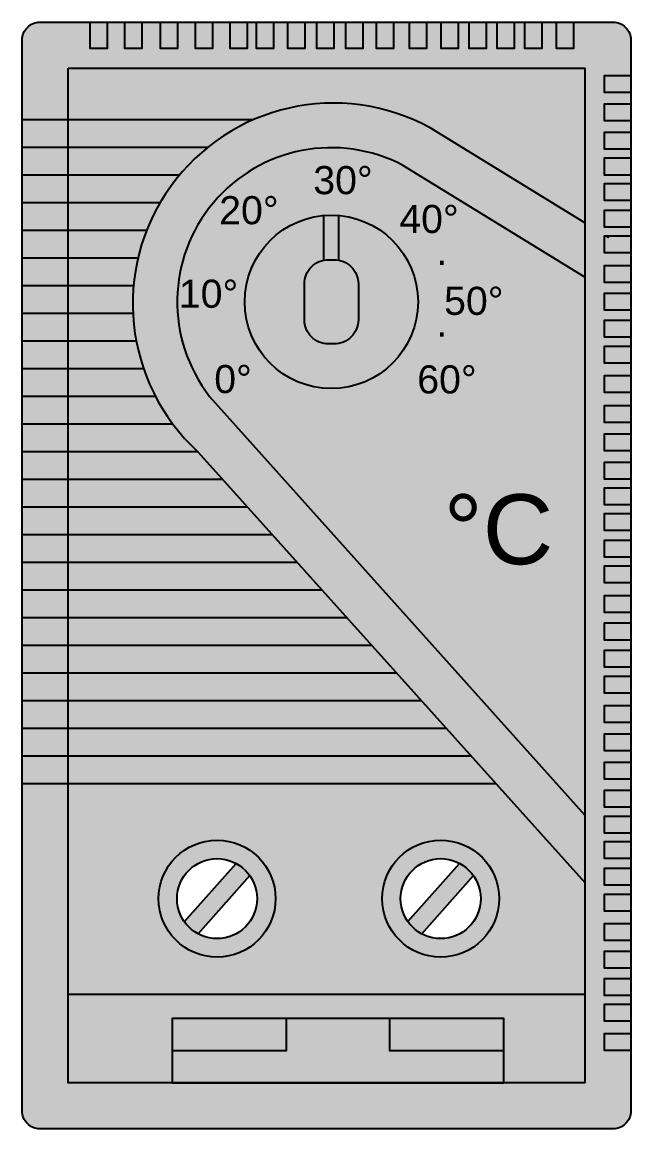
# Model space of a CAD drawing. Header units: millimetres. Extents: x 2499 to 4503, y 2704 to 3691.
# Drawn here: x 4214.8 to 4247.8, y 2928.8 to 2988.8 of the extents above; entities that cross this region are included whole.
import ezdxf

# ---------------------------------------------------------------- set-up
doc = ezdxf.new("R2010")
doc.units = ezdxf.units.MM
doc.layers.add('Imágenes', color=250, linetype='Continuous')
doc.styles.get("Standard").update_dxf_attribs({"font": 'arial.ttf'})

# ---------------------------------------------------------------- blocks, each defined once
blk = doc.blocks.new('TERMOMETRO')
at = {"layer": 'Imágenes', "transparency": 33554681}
h = blk.add_hatch(color=7, dxfattribs=at)
h.dxf.hatch_style = 1
h.paths.add_polyline_path([(-13.074, 19.864), (-15.793, 19.864, 0.414214), (-16.762, 18.895), (-16.762, 14.575), (-14.262, 14.575), (-14.262, 17.364), (13.738, 17.364), (13.738, -37.636), (-14.262, -37.636), (-14.262, -21.425), (-16.762, -21.425), (-16.762, -39.167, 0.414214), (-15.793, -40.136), (15.269, -40.136, 0.414214), (16.238, -39.167), (16.238, -35.897), (14.807, -35.897), (14.807, -34.975), (16.238, -34.975), (16.238, -34.307), (14.807, -34.307), (14.807, -33.385), (16.238, -33.385), (16.238, -32.9), (14.807, -32.9), (14.807, -31.978), (16.238, -31.978), (16.238, -31.423), (14.807, -31.423), (14.807, -30.501), (16.238, -30.501), (16.238, -29.928), (14.807, -29.928), (14.807, -29.006), (16.238, -29.006), (16.238, -28.33), (14.807, -28.33), (14.807, -27.408), (16.238, -27.408), (16.238, -26.929), (14.807, -26.929), (14.807, -26.007), (16.238, -26.007), (16.238, -25.485), (14.807, -25.485), (14.807, -24.563), (16.238, -24.563), (16.238, -24.103), (14.807, -24.103), (14.807, -23.181), (16.238, -23.181), (16.238, -22.702), (14.807, -22.702), (14.807, -21.78), (16.238, -21.78), (16.238, -21.17), (14.807, -21.17), (14.807, -20.248), (16.238, -20.248), (16.238, -19.638), (14.807, -19.638), (14.807, -18.716), (16.238, -18.716), (16.238, -18.108), (14.807, -18.108), (14.807, -17.186), (16.238, -17.186), (16.238, -16.517), (14.807, -16.517), (14.807, -15.596), (16.238, -15.596), (16.238, -15.11), (14.807, -15.11), (14.807, -14.188), (16.238, -14.188), (16.238, -13.634), (14.807, -13.634), (14.807, -12.712), (16.238, -12.712), (16.238, -12.138), (14.807, -12.138), (14.807, -11.216), (16.238, -11.216), (16.238, -10.54), (14.807, -10.54), (14.807, -9.618), (16.238, -9.618), (16.238, -9.139), (14.807, -9.139), (14.807, -8.217), (16.238, -8.217), (16.238, -7.695), (14.807, -7.695), (14.807, -6.773), (16.238, -6.773), (16.238, -6.313), (14.807, -6.313), (14.807, -5.391), (16.238, -5.391), (16.238, -4.913), (14.807, -4.913), (14.807, -3.991), (16.238, -3.991), (16.238, -3.38), (14.807, -3.38), (14.807, -2.458), (16.238, -2.458), (16.238, -1.849), (14.807, -1.849), (14.807, -0.927), (16.238, -0.927), (16.238, -0.217), (14.807, -0.217), (14.807, 0.705), (16.238, 0.705), (16.238, 1.373), (14.807, 1.373), (14.807, 2.295), (16.238, 2.295), (16.238, 2.78), (14.807, 2.78), (14.807, 3.702), (16.238, 3.702), (16.238, 4.256), (14.807, 4.256), (14.807, 5.178), (16.238, 5.178), (16.238, 5.752), (14.807, 5.752), (14.807, 6.674), (16.238, 6.674), (16.238, 7.35), (14.807, 7.35), (14.807, 8.272), (16.238, 8.272), (16.238, 8.751), (14.807, 8.751), (14.807, 9.673), (16.238, 9.673), (16.238, 10.195), (14.807, 10.195), (14.807, 11.117), (16.238, 11.117), (16.238, 11.577), (14.807, 11.577), (14.807, 12.499), (16.238, 12.499), (16.238, 12.978), (14.807, 12.978), (14.807, 13.9), (16.238, 13.9), (16.238, 14.51), (14.807, 14.51), (14.807, 15.432), (16.238, 15.432), (16.238, 16.042), (14.807, 16.042), (14.807, 16.964), (16.238, 16.964), (16.238, 18.895, 0.414214), (15.269, 19.864), (13.129, 19.864), (13.129, 18.433), (12.207, 18.433), (12.207, 19.864), (11.404, 19.864), (11.404, 18.433), (10.482, 18.433), (10.482, 19.864), (9.916, 19.864), (9.916, 18.433), (8.994, 18.433), (8.994, 19.864), (8.4, 19.864), (8.4, 18.433), (7.478, 18.433), (7.478, 19.864), (6.883, 19.864), (6.883, 18.433), (5.961, 18.433), (5.961, 19.864), (5.158, 19.864), (5.158, 18.433), (4.236, 18.433), (4.236, 19.864), (3.373, 19.864), (3.373, 18.433), (2.451, 18.433), (2.451, 19.864), (1.708, 19.864), (1.708, 18.433), (0.786, 18.433), (0.786, 19.864), (0.131, 19.864), (0.131, 18.433), (-0.79, 18.433), (-0.79, 19.864), (-1.445, 19.864), (-1.445, 18.433), (-2.367, 18.433), (-2.367, 19.864), (-3.14, 19.864), (-3.14, 18.433), (-4.062, 18.433), (-4.062, 19.864), (-4.568, 19.864), (-4.568, 18.433), (-5.49, 18.433), (-5.49, 19.864), (-6.441, 19.864), (-6.441, 18.433), (-7.363, 18.433), (-7.363, 19.864), (-8.345, 19.864), (-8.345, 18.433), (-9.267, 18.433), (-9.267, 19.864), (-10.278, 19.864), (-10.278, 18.433), (-11.2, 18.433), (-11.2, 19.864), (-12.152, 19.864), (-12.152, 18.433), (-13.074, 18.433)])
h.paths.add_polyline_path([(13.738, 6.047), (3.914, 12.081, 0.808014), (-6.6, -0.425), (13.738, -23.125)], flags=16)
h.paths.add_polyline_path([(-4.699, 4.699, -1), (4.7, 4.699, -1)], flags=0)
h.paths.add_polyline_path([(0.152, 2.417), (-0.151, 2.417, -0.414214), (-1.463, 3.73), (-1.463, 5.668, -0.414214), (-0.151, 6.98), (0.152, 6.98, -0.414214), (1.464, 5.668), (1.464, 3.73, -0.414214)], flags=0)
h.paths.add_polyline_path([(5.356, 14.13, 0.887177), (-7.234, -3.425), (13.738, -26.784), (13.738, -23.125), (-6.6, -0.425, -0.808014), (3.914, 12.081), (13.738, 6.047), (13.738, 8.981)], flags=17)
h.paths.add_polyline_path([(13.738, 17.364), (-14.262, 17.364), (-14.262, 14.575), (-4.221, 14.575, -0.232197), (5.356, 14.13), (13.738, 8.981)], flags=17)
h.paths.add_polyline_path([(-4.221, 14.575), (-14.262, 14.575), (-14.262, 13.075), (-6.703, 13.075, -0.066946)], flags=16)
h.paths.add_polyline_path([(-6.703, 13.075), (-14.262, 13.075), (-14.262, 11.575), (-8.232, 11.575, -0.049339)], flags=16)
h.paths.add_polyline_path([(-8.232, 11.575), (-14.262, 11.575), (-14.262, 10.075), (-9.285, 10.075, -0.042189)], flags=16)
h.paths.add_polyline_path([(-14.262, 11.575), (-16.762, 11.575), (-16.762, 10.075), (-14.262, 10.075)], flags=17)
h.paths.add_polyline_path([(-14.262, 14.575), (-16.762, 14.575), (-16.762, 13.075), (-14.262, 13.075)], flags=17)
h.paths.add_polyline_path([(-14.262, 13.075), (-16.762, 13.075), (-16.762, 11.575), (-14.262, 11.575)], flags=17)
h.paths.add_polyline_path([(-14.262, 10.075), (-16.762, 10.075), (-16.762, 8.575), (-14.262, 8.575)], flags=17)
h.paths.add_polyline_path([(-9.285, 10.075), (-14.262, 10.075), (-14.262, 8.575), (-10.011, 8.575, -0.038356)], flags=17)
h.paths.add_polyline_path([(-10.011, 8.575), (-14.262, 8.575), (-14.262, 7.075), (-10.478, 7.075, -0.036152)], flags=17)
h.paths.add_polyline_path([(-14.262, 8.575), (-16.762, 8.575), (-16.762, 7.075), (-14.262, 7.075)], flags=17)
h.paths.add_polyline_path([(-14.262, 7.075), (-16.762, 7.075), (-16.762, 5.575), (-14.262, 5.575)], flags=17)
h.paths.add_polyline_path([(-10.478, 7.075), (-14.262, 7.075), (-14.262, 5.575), (-10.72, 5.575, -0.034958)], flags=17)
h.paths.add_polyline_path([(-10.72, 5.575), (-14.262, 5.575), (-14.262, 4.075), (-10.752, 4.075, -0.034519)], flags=17)
h.paths.add_polyline_path([(-14.262, 5.575), (-16.762, 5.575), (-16.762, 4.075), (-14.262, 4.075)], flags=17)
h.paths.add_polyline_path([(-14.262, 4.075), (-16.762, 4.075), (-16.762, 2.575), (-14.262, 2.575)], flags=17)
h.paths.add_polyline_path([(-10.752, 4.075), (-14.262, 4.075), (-14.262, 2.575), (-10.575, 2.575, -0.034751)], flags=17)
h.paths.add_polyline_path([(-10.575, 2.575), (-14.262, 2.575), (-14.262, 1.075), (-10.178, 1.075, -0.035699)], flags=17)
h.paths.add_polyline_path([(-14.262, 2.575), (-16.762, 2.575), (-16.762, 1.075), (-14.262, 1.075)], flags=17)
h.paths.add_polyline_path([(-14.262, 1.075), (-16.762, 1.075), (-16.762, -0.425), (-14.262, -0.425)], flags=17)
h.paths.add_polyline_path([(-10.178, 1.075), (-14.262, 1.075), (-14.262, -0.425), (-9.536, -0.425, -0.037553)], flags=17)
h.paths.add_polyline_path([(-9.536, -0.425), (-14.262, -0.425), (-14.262, -1.925), (-8.593, -1.925, -0.040787)], flags=17)
h.paths.add_polyline_path([(-7.234, -3.425), (-14.262, -3.425), (-14.262, -4.925), (-5.887, -4.925)], flags=17)
h.paths.add_polyline_path([(-8.593, -1.925), (-14.262, -1.925), (-14.262, -3.425), (-7.234, -3.425, -0.046612)], flags=17)
h.paths.add_polyline_path([(-14.262, -1.925), (-16.762, -1.925), (-16.762, -3.425), (-14.262, -3.425)], flags=17)
h.paths.add_polyline_path([(-14.262, -0.425), (-16.762, -0.425), (-16.762, -1.925), (-14.262, -1.925)], flags=17)
h.paths.add_polyline_path([(-14.262, -4.925), (-16.762, -4.925), (-16.762, -6.425), (-14.262, -6.425)], flags=17)
h.paths.add_polyline_path([(-14.262, -3.425), (-16.762, -3.425), (-16.762, -4.925), (-14.262, -4.925)], flags=17)
h.paths.add_polyline_path([(-5.887, -4.925), (-14.262, -4.925), (-14.262, -6.425), (-4.54, -6.425)], flags=17)
h.paths.add_polyline_path([(-4.54, -6.425), (-14.262, -6.425), (-14.262, -7.925), (-3.194, -7.925)], flags=17)
h.paths.add_polyline_path([(-14.262, -6.425), (-16.762, -6.425), (-16.762, -7.925), (-14.262, -7.925)], flags=17)
h.paths.add_polyline_path([(-14.262, -9.425), (-16.762, -9.425), (-16.762, -10.925), (-14.262, -10.925)], flags=17)
h.paths.add_polyline_path([(-14.262, -7.925), (-16.762, -7.925), (-16.762, -9.425), (-14.262, -9.425)], flags=17)
h.paths.add_polyline_path([(-3.194, -7.925), (-14.262, -7.925), (-14.262, -9.425), (-1.847, -9.425)], flags=17)
h.paths.add_polyline_path([(-1.847, -9.425), (-14.262, -9.425), (-14.262, -10.925), (-0.5, -10.925)], flags=17)
h.paths.add_polyline_path([(2.193, -13.925), (-14.262, -13.925), (-14.262, -15.425), (3.54, -15.425)], flags=17)
h.paths.add_polyline_path([(0.847, -12.425), (-14.262, -12.425), (-14.262, -13.925), (2.193, -13.925)], flags=17)
h.paths.add_polyline_path([(-0.5, -10.925), (-14.262, -10.925), (-14.262, -12.425), (0.847, -12.425)], flags=17)
h.paths.add_polyline_path([(-14.262, -10.925), (-16.762, -10.925), (-16.762, -12.425), (-14.262, -12.425)], flags=17)
h.paths.add_polyline_path([(-14.262, -12.425), (-16.762, -12.425), (-16.762, -13.925), (-14.262, -13.925)], flags=17)
h.paths.add_polyline_path([(-14.262, -13.925), (-16.762, -13.925), (-16.762, -15.425), (-14.262, -15.425)], flags=17)
h.paths.add_polyline_path([(6.233, -18.425), (-14.262, -18.425), (-14.262, -19.925), (7.58, -19.925)], flags=17)
h.paths.add_polyline_path([(4.887, -16.925), (-14.262, -16.925), (-14.262, -18.425), (6.233, -18.425)], flags=17)
h.paths.add_polyline_path([(3.54, -15.425), (-14.262, -15.425), (-14.262, -16.925), (4.887, -16.925)], flags=17)
h.paths.add_polyline_path([(-14.262, -15.425), (-16.762, -15.425), (-16.762, -16.925), (-14.262, -16.925)], flags=17)
h.paths.add_polyline_path([(-14.262, -16.925), (-16.762, -16.925), (-16.762, -18.425), (-14.262, -18.425)], flags=17)
h.paths.add_polyline_path([(-14.262, -18.425), (-16.762, -18.425), (-16.762, -19.925), (-14.262, -19.925)], flags=17)
h.paths.add_polyline_path([(-14.262, -19.925), (-16.762, -19.925), (-16.762, -21.425), (-14.262, -21.425)], flags=17)
h.paths.add_polyline_path([(7.58, -19.925), (-14.262, -19.925), (-14.262, -21.425), (8.927, -21.425)], flags=17)
h.paths.add_polyline_path([(8.927, -21.425), (-14.262, -21.425), (-14.262, -32.841), (13.738, -32.841), (13.738, -26.784)], flags=17)
h.paths.add_polyline_path([(-3.024, -27.656, -1), (-9.363, -27.656, -1)], flags=16)
h.paths.add_polyline_path([(-4.024, -27.656, -1), (-8.363, -27.656, -1)], flags=0)
h.paths.add_polyline_path([(9.097, -27.656, -1), (2.758, -27.656, -1)], flags=16)
h.paths.add_polyline_path([(8.097, -27.656, -1), (3.758, -27.656, -1)], flags=0)
h.paths.add_polyline_path([(-8.633, -34.157), (-2.434, -34.157), (9.344, -34.157), (9.344, -35.896), (9.344, -37.636), (13.738, -37.636), (13.738, -32.841), (-14.262, -32.841), (-14.262, -37.636), (-8.633, -37.636)], flags=17)
h.paths.add_polyline_path([(-2.434, -34.157), (-8.633, -34.157), (-8.633, -35.896), (-2.434, -35.896)], flags=0)
h.paths.add_polyline_path([(9.344, -35.896), (3.145, -35.896), (3.145, -34.157), (-2.434, -34.157), (-2.434, -35.896), (-8.633, -35.896), (-8.633, -37.636), (9.344, -37.636)], flags=16)
h.paths.add_polyline_path([(9.344, -34.157), (3.145, -34.157), (3.145, -35.896), (9.344, -35.896)], flags=16)
h.paths.add_polyline_path([(5.416, -14.41), (13.351, -14.41), (13.351, -6.501), (5.416, -6.501)], flags=24)
h.paths.add_polyline_path([(5.123, 1.983), (6.477, 1.983), (6.477, 5.125), (5.123, 5.125)], flags=8)
h.paths.add_polyline_path([(5.123, 5.857), (6.477, 5.857), (6.477, 8.999), (5.123, 8.999)], flags=8)
h.paths.add_polyline_path([(1.978, 9.469), (3.332, 9.469), (3.332, 12.611), (1.978, 12.611)], flags=24)
h.paths.add_polyline_path([(-3.211, 10.097), (-1.857, 10.097), (-1.857, 13.239), (-3.211, 13.239)], flags=24)
h.paths.add_polyline_path([(-7.038, 6.171), (-5.684, 6.171), (-5.684, 9.313), (-7.038, 9.313)], flags=8)
h.paths.add_polyline_path([(-7.038, 1.564), (-5.684, 1.564), (-5.684, 4.706), (-7.038, 4.706)], flags=8)
h.paths.add_polyline_path([(-6.569, -1.374), (-3.77, -1.374), (-3.77, 1.768), (-6.569, 1.768)], flags=24)
h.paths.add_polyline_path([(-8.912, 3.309), (-4.928, 3.309), (-4.928, 6.451), (-8.912, 6.451)], flags=24)
h.paths.add_polyline_path([(-6.839, 7.712), (-2.855, 7.712), (-2.855, 10.854), (-6.839, 10.854)], flags=8)
h.paths.add_polyline_path([(4.195, -1.106), (8.179, -1.106), (8.179, 2.036), (4.195, 2.036)], flags=8)
h.paths.add_polyline_path([(5.642, 3.152), (9.626, 3.152), (9.626, 6.294), (5.642, 6.294)], flags=8)
h.paths.add_polyline_path([(3.235, 7.472), (7.219, 7.472), (7.219, 10.614), (3.235, 10.614)], flags=8)
h.paths.add_polyline_path([(-1.652, 9.88), (2.331, 9.88), (2.331, 13.022), (-1.652, 13.022)], flags=24)
at = {"layer": 'Imágenes', "true_color": 0x000000, "transparency": 33554681}
h = blk.add_hatch(color=18, dxfattribs=at)
h.dxf.hatch_style = 1
h.paths.add_polyline_path([(-12.152, 19.865), (-13.074, 19.865), (-13.074, 18.434), (-12.152, 18.434)])
h.paths.add_polyline_path([(-10.279, 19.865), (-11.201, 19.865), (-11.201, 18.434), (-10.279, 18.434)])
h.paths.add_polyline_path([(-8.345, 19.865), (-9.267, 19.865), (-9.267, 18.434), (-8.345, 18.434)])
h.paths.add_polyline_path([(-6.442, 19.865), (-7.364, 19.865), (-7.364, 18.434), (-6.442, 18.434)])
h.paths.add_polyline_path([(-4.568, 19.865), (-5.49, 19.865), (-5.49, 18.434), (-4.568, 18.434)])
h.paths.add_polyline_path([(-3.141, 19.865), (-4.063, 19.865), (-4.063, 18.434), (-3.141, 18.434)])
h.paths.add_polyline_path([(0.131, 19.865), (-0.791, 19.865), (-0.791, 18.434), (0.131, 18.434)])
h.paths.add_polyline_path([(-1.445, 19.865), (-2.367, 19.865), (-2.367, 18.434), (-1.445, 18.434)])
h.paths.add_polyline_path([(1.707, 19.865), (0.785, 19.865), (0.785, 18.434), (1.707, 18.434)])
h.paths.add_polyline_path([(3.373, 19.865), (2.451, 19.865), (2.451, 18.434), (3.373, 18.434)])
h.paths.add_polyline_path([(5.157, 19.865), (4.235, 19.865), (4.235, 18.434), (5.157, 18.434)])
h.paths.add_polyline_path([(6.882, 19.865), (5.96, 19.865), (5.96, 18.434), (6.882, 18.434)])
h.paths.add_polyline_path([(8.399, 19.865), (7.477, 19.865), (7.477, 18.434), (8.399, 18.434)])
h.paths.add_polyline_path([(9.916, 19.865), (8.994, 19.865), (8.994, 18.434), (9.916, 18.434)])
h.paths.add_polyline_path([(11.403, 19.865), (10.481, 19.865), (10.481, 18.434), (11.403, 18.434)])
h.paths.add_polyline_path([(13.128, 19.865), (12.206, 19.865), (12.206, 18.434), (13.128, 18.434)])
h.paths.add_polyline_path([(16.237, 16.964), (14.807, 16.964), (14.807, 16.042), (16.237, 16.042)])
h.paths.add_polyline_path([(16.237, 15.433), (14.807, 15.433), (14.807, 14.511), (16.237, 14.511)])
h.paths.add_polyline_path([(16.237, 13.9), (14.807, 13.9), (14.807, 12.978), (16.237, 12.978)])
h.paths.add_polyline_path([(16.237, 12.499), (14.807, 12.499), (14.807, 11.577), (16.237, 11.577)])
h.paths.add_polyline_path([(16.237, 11.118), (14.807, 11.118), (14.807, 10.196), (16.237, 10.196)])
h.paths.add_polyline_path([(16.237, 9.673), (14.807, 9.673), (14.807, 8.751), (16.237, 8.751)])
h.paths.add_polyline_path([(16.237, 8.273), (14.807, 8.273), (14.807, 7.351), (16.237, 7.351)])
h.paths.add_polyline_path([(16.237, 6.675), (14.807, 6.675), (14.807, 5.753), (16.237, 5.753)])
h.paths.add_polyline_path([(16.237, 5.179), (14.807, 5.179), (14.807, 4.257), (16.237, 4.257)])
h.paths.add_polyline_path([(16.237, 3.703), (14.807, 3.703), (14.807, 2.781), (16.237, 2.781)])
h.paths.add_polyline_path([(16.237, 2.295), (14.807, 2.295), (14.807, 1.373), (16.237, 1.373)])
h.paths.add_polyline_path([(16.237, 0.705), (14.807, 0.705), (14.807, -0.217), (16.237, -0.217)])
h.paths.add_polyline_path([(16.237, -0.926), (14.807, -0.926), (14.807, -1.848), (16.237, -1.848)])
h.paths.add_polyline_path([(16.237, -2.457), (14.807, -2.457), (14.807, -3.379), (16.237, -3.379)])
h.paths.add_polyline_path([(16.237, -3.99), (14.807, -3.99), (14.807, -4.912), (16.237, -4.912)])
h.paths.add_polyline_path([(16.237, -5.391), (14.807, -5.391), (14.807, -6.313), (16.237, -6.313)])
h.paths.add_polyline_path([(16.237, -6.773), (14.807, -6.773), (14.807, -7.695), (16.237, -7.695)])
h.paths.add_polyline_path([(16.237, -8.217), (14.807, -8.217), (14.807, -9.139), (16.237, -9.139)])
h.paths.add_polyline_path([(16.237, -9.618), (14.807, -9.618), (14.807, -10.54), (16.237, -10.54)])
h.paths.add_polyline_path([(16.237, -11.216), (14.807, -11.216), (14.807, -12.138), (16.237, -12.138)])
h.paths.add_polyline_path([(16.237, -12.711), (14.807, -12.711), (14.807, -13.633), (16.237, -13.633)])
h.paths.add_polyline_path([(16.237, -14.188), (14.807, -14.188), (14.807, -15.11), (16.237, -15.11)])
h.paths.add_polyline_path([(16.237, -15.595), (14.807, -15.595), (14.807, -16.517), (16.237, -16.517)])
h.paths.add_polyline_path([(16.237, -17.185), (14.807, -17.185), (14.807, -18.107), (16.237, -18.107)])
h.paths.add_polyline_path([(16.237, -18.716), (14.807, -18.716), (14.807, -19.638), (16.237, -19.638)])
h.paths.add_polyline_path([(16.237, -21.779), (14.807, -21.779), (14.807, -22.701), (16.237, -22.701)])
h.paths.add_polyline_path([(16.237, -20.247), (14.807, -20.247), (14.807, -21.169), (16.237, -21.169)])
h.paths.add_polyline_path([(16.237, -23.18), (14.807, -23.18), (14.807, -24.102), (16.237, -24.102)])
h.paths.add_polyline_path([(16.237, -24.562), (14.807, -24.562), (14.807, -25.484), (16.237, -25.484)])
h.paths.add_polyline_path([(16.237, -26.006), (14.807, -26.006), (14.807, -26.928), (16.237, -26.928)])
h.paths.add_polyline_path([(16.237, -27.407), (14.807, -27.407), (14.807, -28.329), (16.237, -28.329)])
h.paths.add_polyline_path([(16.237, -29.005), (14.807, -29.005), (14.807, -29.927), (16.237, -29.927)])
h.paths.add_polyline_path([(16.237, -30.501), (14.807, -30.501), (14.807, -31.423), (16.237, -31.423)])
h.paths.add_polyline_path([(16.237, -31.977), (14.807, -31.977), (14.807, -32.899), (16.237, -32.899)])
h.paths.add_polyline_path([(16.237, -34.974), (14.807, -34.974), (14.807, -35.896), (16.237, -35.896)])
h.paths.add_polyline_path([(16.237, -33.384), (14.807, -33.384), (14.807, -34.306), (16.237, -34.306)])
h.paths.add_polyline_path([(-4.221, 14.575), (-14.263, 14.575), (-14.263, 13.075), (-6.703, 13.075, -0.066946)])
h.paths.add_polyline_path([(-8.232, 11.575), (-14.263, 11.575), (-14.263, 10.075), (-9.285, 10.075, -0.042189)])
h.paths.add_polyline_path([(-10.012, 8.575), (-14.263, 8.575), (-14.263, 7.075), (-10.479, 7.075, -0.036152)])
h.paths.add_polyline_path([(-10.721, 5.575), (-14.263, 5.575), (-14.263, 4.075), (-10.752, 4.075, -0.034519)])
h.paths.add_polyline_path([(-10.575, 2.575), (-14.263, 2.575), (-14.263, 1.075), (-10.179, 1.075, -0.035699)])
h.paths.add_polyline_path([(-9.536, -0.425), (-14.263, -0.425), (-14.263, -1.925), (-8.593, -1.925, -0.040787)])
h.paths.add_polyline_path([(-7.234, -3.425), (-14.263, -3.425), (-14.263, -4.925), (-5.887, -4.925)])
h.paths.add_polyline_path([(-4.541, -6.425), (-14.263, -6.425), (-14.263, -7.925), (-3.194, -7.925)])
h.paths.add_polyline_path([(-1.847, -9.425), (-14.263, -9.425), (-14.263, -10.925), (-0.501, -10.925)])
h.paths.add_polyline_path([(0.846, -12.425), (-14.263, -12.425), (-14.263, -13.925), (2.193, -13.925)])
h.paths.add_polyline_path([(3.54, -15.425), (-14.263, -15.425), (-14.263, -16.925), (4.886, -16.925)])
h.paths.add_polyline_path([(6.233, -18.425), (-14.263, -18.425), (-14.263, -19.925), (7.58, -19.925)])
at = {"layer": 'Imágenes', "transparency": 33554681}
h = blk.add_hatch(color=7, dxfattribs=at)
h.dxf.hatch_style = 1
h.paths.add_polyline_path([(3.914, 12.082, 0.808014), (-6.6, -0.425), (13.737, -23.124), (13.737, 6.047)], flags=17)
h.paths.add_polyline_path([(4.699, 4.699, -1), (-4.699, 4.699, -1)], flags=16)
h.paths.add_polyline_path([(-0.151, 6.981), (0.151, 6.981, -0.414214), (1.464, 5.668), (1.464, 3.731, -0.414214), (0.151, 2.418), (-0.151, 2.418, -0.414214), (-1.464, 3.731), (-1.464, 5.668, -0.414214)], flags=0)
h.paths.add_polyline_path([(3.914, 12.082), (13.737, 6.047), (13.737, 8.981), (5.356, 14.13, 0.887177), (-7.234, -3.425), (13.737, -26.783), (13.737, -23.124), (-6.6, -0.425, -0.808014)])
h.paths.add_polyline_path([(5.415, -14.41), (13.351, -14.41), (13.351, -6.5), (5.415, -6.5)], flags=24)
h.paths.add_polyline_path([(5.122, 1.983), (6.477, 1.983), (6.477, 5.125), (5.122, 5.125)], flags=24)
h.paths.add_polyline_path([(5.122, 5.857), (6.477, 5.857), (6.477, 8.999), (5.122, 8.999)], flags=24)
h.paths.add_polyline_path([(-7.038, 6.171), (-5.684, 6.171), (-5.684, 9.314), (-7.038, 9.314)], flags=24)
h.paths.add_polyline_path([(-7.038, 1.564), (-5.684, 1.564), (-5.684, 4.707), (-7.038, 4.707)], flags=24)
h.paths.add_polyline_path([(-6.84, 7.713), (-2.856, 7.713), (-2.856, 10.855), (-6.84, 10.855)], flags=24)
h.paths.add_polyline_path([(4.195, -1.105), (8.178, -1.105), (8.178, 2.037), (4.195, 2.037)], flags=24)
h.paths.add_polyline_path([(5.641, 3.153), (9.625, 3.153), (9.625, 6.295), (5.641, 6.295)], flags=24)
h.paths.add_polyline_path([(3.234, 7.473), (7.218, 7.473), (7.218, 10.615), (3.234, 10.615)], flags=24)
h = blk.add_hatch(color=7, dxfattribs=at)
h.dxf.hatch_style = 1
h.paths.add_polyline_path([(13.737, 6.047), (3.914, 12.082, 0.808014), (-6.6, -0.425), (13.737, -23.124)], flags=17)
h.paths.add_polyline_path([(-4.699, 4.699, -1), (4.699, 4.699, -1)], flags=16)
h.paths.add_polyline_path([(0.151, 2.418), (-0.151, 2.418, -0.414214), (-1.464, 3.731), (-1.464, 5.668, -0.414214), (-0.151, 6.981), (0.151, 6.981, -0.414214), (1.464, 5.668), (1.464, 3.731, -0.414214)], flags=0)
h.paths.add_polyline_path([(-6.6, -0.425, -0.808014), (3.914, 12.082), (13.737, 6.047), (13.737, 8.981), (5.356, 14.13, 0.887177), (-7.234, -3.425), (13.737, -26.783), (13.737, -23.124)])
h.paths.add_polyline_path([(5.122, 1.983), (6.477, 1.983), (6.477, 5.125), (5.122, 5.125)], flags=24)
h.paths.add_polyline_path([(5.122, 5.857), (6.477, 5.857), (6.477, 8.999), (5.122, 8.999)], flags=24)
h.paths.add_polyline_path([(4.195, -1.105), (8.178, -1.105), (8.178, 2.037), (4.195, 2.037)], flags=24)
h.paths.add_polyline_path([(5.641, 3.153), (9.625, 3.153), (9.625, 6.295), (5.641, 6.295)], flags=24)
h = blk.add_hatch(color=7, dxfattribs=at)
h.dxf.hatch_style = 1
h.paths.add_polyline_path([(3.914, 12.082, 0.808014), (-6.6, -0.425), (13.737, -23.124), (13.737, 6.047)])
h.paths.add_polyline_path([(4.699, 4.699, -1), (-4.699, 4.699, -1)], flags=16)
h.paths.add_polyline_path([(-0.151, 6.981), (0.151, 6.981, -0.414214), (1.464, 5.668), (1.464, 3.731, -0.414214), (0.151, 2.418), (-0.151, 2.418, -0.414214), (-1.464, 3.731), (-1.464, 5.668, -0.414214)], flags=0)
h.paths.add_polyline_path([(5.415, -14.41), (13.351, -14.41), (13.351, -6.5), (5.415, -6.5)], flags=25)
h.paths.add_polyline_path([(5.122, 1.983), (6.477, 1.983), (6.477, 5.125), (5.122, 5.125)], flags=24)
h.paths.add_polyline_path([(5.122, 5.857), (6.477, 5.857), (6.477, 8.999), (5.122, 8.999)], flags=24)
h.paths.add_polyline_path([(-7.038, 6.171), (-5.684, 6.171), (-5.684, 9.314), (-7.038, 9.314)], flags=24)
h.paths.add_polyline_path([(-7.038, 1.564), (-5.684, 1.564), (-5.684, 4.707), (-7.038, 4.707)], flags=24)
h.paths.add_polyline_path([(-6.84, 7.713), (-2.856, 7.713), (-2.856, 10.855), (-6.84, 10.855)], flags=24)
h.paths.add_polyline_path([(4.195, -1.105), (8.178, -1.105), (8.178, 2.037), (4.195, 2.037)], flags=24)
h.paths.add_polyline_path([(5.641, 3.153), (9.625, 3.153), (9.625, 6.295), (5.641, 6.295)], flags=24)
h.paths.add_polyline_path([(3.234, 7.473), (7.218, 7.473), (7.218, 10.615), (3.234, 10.615)], flags=24)
h = blk.add_hatch(color=7, dxfattribs=at)
h.dxf.hatch_style = 1
h.paths.add_polyline_path([(3.914, 12.082, 0.808014), (-6.6, -0.425), (13.737, -23.124), (13.737, 6.047)])
h.paths.add_polyline_path([(4.699, 4.699, -1), (-4.699, 4.699, -1)], flags=16)
h.paths.add_polyline_path([(-0.151, 6.981), (0.151, 6.981, -0.414214), (1.464, 5.668), (1.464, 3.731, -0.414214), (0.151, 2.418), (-0.151, 2.418, -0.414214), (-1.464, 3.731), (-1.464, 5.668, -0.414214)], flags=0)
h.paths.add_polyline_path([(5.415, -14.41), (13.351, -14.41), (13.351, -6.5), (5.415, -6.5)], flags=25)
h.paths.add_polyline_path([(5.122, 1.983), (6.477, 1.983), (6.477, 5.125), (5.122, 5.125)], flags=24)
h.paths.add_polyline_path([(5.122, 5.857), (6.477, 5.857), (6.477, 8.999), (5.122, 8.999)], flags=24)
h.paths.add_polyline_path([(-7.038, 6.171), (-5.684, 6.171), (-5.684, 9.314), (-7.038, 9.314)], flags=24)
h.paths.add_polyline_path([(4.195, -1.105), (8.178, -1.105), (8.178, 2.037), (4.195, 2.037)], flags=24)
h.paths.add_polyline_path([(5.641, 3.153), (9.625, 3.153), (9.625, 6.295), (5.641, 6.295)], flags=24)
h.paths.add_polyline_path([(3.234, 7.473), (7.218, 7.473), (7.218, 10.615), (3.234, 10.615)], flags=24)
h = blk.add_hatch(color=7, dxfattribs=at)
h.dxf.hatch_style = 1
h.paths.add_polyline_path([(3.914, 12.082, 0.808014), (-6.6, -0.425), (13.737, -23.124), (13.737, 6.047)])
h.paths.add_polyline_path([(4.699, 4.699, -1), (-4.699, 4.699, -1)], flags=16)
h.paths.add_polyline_path([(-0.151, 6.981), (0.151, 6.981, -0.414214), (1.464, 5.668), (1.464, 3.731, -0.414214), (0.151, 2.418), (-0.151, 2.418, -0.414214), (-1.464, 3.731), (-1.464, 5.668, -0.414214)], flags=0)
h.paths.add_polyline_path([(5.415, -14.41), (13.351, -14.41), (13.351, -6.5), (5.415, -6.5)], flags=25)
h.paths.add_polyline_path([(5.122, 1.983), (6.477, 1.983), (6.477, 5.125), (5.122, 5.125)], flags=24)
h.paths.add_polyline_path([(5.122, 5.857), (6.477, 5.857), (6.477, 8.999), (5.122, 8.999)], flags=24)
h.paths.add_polyline_path([(4.195, -1.105), (8.178, -1.105), (8.178, 2.037), (4.195, 2.037)], flags=24)
h.paths.add_polyline_path([(5.641, 3.153), (9.625, 3.153), (9.625, 6.295), (5.641, 6.295)], flags=24)
h.paths.add_polyline_path([(3.234, 7.473), (7.218, 7.473), (7.218, 10.615), (3.234, 10.615)], flags=24)
h = blk.add_hatch(color=7, dxfattribs=at)
h.dxf.hatch_style = 1
h.paths.add_polyline_path([(3.914, 12.082, 0.808014), (-6.6, -0.425), (13.737, -23.124), (13.737, 6.047)])
h.paths.add_polyline_path([(4.699, 4.699, -1), (-4.699, 4.699, -1)], flags=16)
h.paths.add_polyline_path([(1.464, 5.668), (1.464, 3.731, -0.414214), (0.151, 2.418), (-0.151, 2.418, -0.414214), (-1.464, 3.731), (-1.464, 5.668, -0.414214), (-0.151, 6.981), (0.151, 6.981, -0.414214)], flags=0)
h.paths.add_polyline_path([(5.415, -14.41), (13.351, -14.41), (13.351, -6.5), (5.415, -6.5)], flags=25)
h.paths.add_polyline_path([(5.122, 1.983), (6.477, 1.983), (6.477, 5.125), (5.122, 5.125)], flags=24)
h.paths.add_polyline_path([(5.122, 5.857), (6.477, 5.857), (6.477, 8.999), (5.122, 8.999)], flags=24)
h.paths.add_polyline_path([(4.195, -1.105), (8.178, -1.105), (8.178, 2.037), (4.195, 2.037)], flags=24)
h.paths.add_polyline_path([(5.641, 3.153), (9.625, 3.153), (9.625, 6.295), (5.641, 6.295)], flags=24)
at = {"layer": 'Imágenes', "true_color": 0x4554a5, "transparency": 33554681}
h = blk.add_hatch(color=175, dxfattribs=at)
h.dxf.hatch_style = 1
h.paths.add_polyline_path([(1.464, 5.668, 0.414214), (0.151, 6.981), (-0.151, 6.981, 0.414214), (-1.464, 5.668), (-1.464, 3.731, 0.414214), (-0.151, 2.418), (0.151, 2.418, 0.414214), (1.464, 3.731)], flags=0)
h.paths.add_polyline_path([(-4.699, 4.699, 1), (4.699, 4.699, 1)])
h.paths.add_polyline_path([(1.464, 5.668), (1.464, 3.731, -0.414214), (0.151, 2.418), (-0.151, 2.418, -0.414214), (-1.464, 3.731), (-1.464, 5.668, -0.414214), (-0.151, 6.981), (0.151, 6.981, -0.414214)], flags=16)
at = {"layer": 'Imágenes', "true_color": 0x2776bb, "transparency": 33554681}
h = blk.add_hatch(color=152, dxfattribs=at)
h.dxf.hatch_style = 1
h.paths.add_polyline_path([(0.406, 9.381), (0.406, 6.956, -0.357982), (1.464, 5.668), (1.464, 3.731, -0.414214), (0.151, 2.418), (-0.151, 2.418, -0.414214), (-1.464, 3.731), (-1.464, 5.668, -0.357982), (-0.406, 6.956), (-0.406, 9.381, 0.38908), (-4.699, 4.699, 1), (4.699, 4.699, 0.38908)])
at = {"layer": 'Imágenes', "true_color": 0x293189, "transparency": 33554681}
h = blk.add_hatch(color=177, dxfattribs=at)
h.dxf.hatch_style = 1
h.paths.add_polyline_path([(1.464, 5.668, 0.414214), (0.151, 6.981), (-0.151, 6.981, 0.414214), (-1.464, 5.668), (-1.464, 3.731, 0.414214), (-0.151, 2.418), (0.151, 2.418, 0.414214), (1.464, 3.731)])
at = {"layer": 'Imágenes', "true_color": 0x000000, "transparency": 33554681}
h = blk.add_hatch(color=18, dxfattribs=at)
h.dxf.hatch_style = 1
h.paths.add_polyline_path([(-9.364, -27.655, 1), (-3.025, -27.655, 1)])
h.paths.add_polyline_path([(-4.025, -27.655, -1), (-8.364, -27.655, -1)], flags=16)
h.paths.add_polyline_path([(-4.42, -26.407, 0.116811), (-5.168, -25.744), (-7.969, -28.903, 0.116811), (-7.221, -29.566)], flags=0)
h.paths.add_polyline_path([(7.702, -26.407, 0.116811), (6.953, -25.744), (4.152, -28.903, 0.116811), (4.9, -29.566)], flags=0)
h.paths.add_polyline_path([(2.757, -27.655, 1), (9.096, -27.655, 1)])
h.paths.add_polyline_path([(8.096, -27.655, -1), (3.757, -27.655, -1)], flags=16)
h = blk.add_hatch(color=18, dxfattribs=at)
h.dxf.hatch_style = 1
h.paths.add_polyline_path([(-4.42, -26.407, 0.116811), (-5.168, -25.744), (-7.969, -28.903, 0.116811), (-7.221, -29.566)])
h.paths.add_polyline_path([(7.702, -26.407, 0.116811), (6.953, -25.744), (4.152, -28.903, 0.116811), (4.9, -29.566)])
at = {"layer": 'Imágenes', "transparency": 33554681}
h = blk.add_hatch(color=7, dxfattribs=at)
h.dxf.hatch_style = 1
h.paths.add_polyline_path([(-2.435, -34.156), (-8.634, -34.156), (-8.634, -35.896), (-2.435, -35.896)])
at = {"layer": 'Imágenes', "color": 18, "true_color": 0x000000}
for p, q in [((-4.221, 14.575), (-16.763, 14.575)), ((-6.703, 13.075), (-16.763, 13.075)), ((-8.232, 11.575), (-16.763, 11.575)), ((-9.285, 10.075), (-16.763, 10.075)), ((-0.406, 6.981), (-0.406, 9.399)), ((0.406, 6.981), (0.406, 9.399)), ((-10.012, 8.575), (-16.763, 8.575)), ((-10.479, 7.075), (-16.763, 7.075)), ((-10.721, 5.575), (-16.763, 5.575)), ((-10.752, 4.075), (-16.763, 4.075)), ((-10.575, 2.575), (-16.763, 2.575)), ((-10.179, 1.075), (-16.763, 1.075)), ((-9.536, -0.425), (-16.763, -0.425)), ((-8.593, -1.925), (-16.763, -1.925)), ((-7.234, -3.425), (-16.763, -3.425)), ((-5.887, -4.925), (-16.763, -4.925)), ((-4.541, -6.425), (-16.763, -6.425)), ((-3.194, -7.925), (-16.763, -7.925)), ((-1.847, -9.425), (-16.763, -9.425)), ((-0.501, -10.925), (-16.763, -10.925)), ((0.846, -12.425), (-16.763, -12.425)), ((2.193, -13.925), (-16.763, -13.925)), ((3.54, -15.425), (-16.763, -15.425)), ((4.886, -16.925), (-16.763, -16.925)), ((6.233, -18.425), (-16.763, -18.425)), ((7.58, -19.925), (-16.763, -19.925)), ((8.926, -21.425), (-16.763, -21.425)), ((-7.969, -28.903), (-5.168, -25.744)), ((4.152, -28.903), (6.953, -25.744)), ((-7.221, -29.566), (-4.42, -26.407)), ((4.9, -29.566), (7.702, -26.407)), ((-14.263, -32.841), (13.737, -32.841))]:
    blk.add_line(p, q, dxfattribs=at)
for points in [[(-15.793, 19.865), (15.268, 19.865, -0.414214), (16.237, 18.896), (16.237, -39.166, -0.414214), (15.268, -40.135), (-15.793, -40.135, -0.414214), (-16.763, -39.166), (-16.763, 18.896, -0.414214)], [(-0.151, 6.981), (0.151, 6.981, -0.414214), (1.464, 5.668), (1.464, 3.731, -0.414214), (0.151, 2.418), (-0.151, 2.418, -0.414214), (-1.464, 3.731), (-1.464, 5.668, -0.414214)]]:
    blk.add_lwpolyline(points, format="xyb", close=True, dxfattribs=at)
for points in [[(-13.074, 19.865), (-12.152, 19.865), (-12.152, 18.434), (-13.074, 18.434)], [(-11.201, 19.865), (-10.279, 19.865), (-10.279, 18.434), (-11.201, 18.434)], [(-9.267, 19.865), (-8.345, 19.865), (-8.345, 18.434), (-9.267, 18.434)], [(-7.364, 19.865), (-6.442, 19.865), (-6.442, 18.434), (-7.364, 18.434)], [(-5.49, 19.865), (-4.568, 19.865), (-4.568, 18.434), (-5.49, 18.434)], [(-4.063, 19.865), (-3.141, 19.865), (-3.141, 18.434), (-4.063, 18.434)], [(-2.367, 19.865), (-1.445, 19.865), (-1.445, 18.434), (-2.367, 18.434)], [(-0.791, 19.865), (0.131, 19.865), (0.131, 18.434), (-0.791, 18.434)], [(0.785, 19.865), (1.707, 19.865), (1.707, 18.434), (0.785, 18.434)], [(2.451, 19.865), (3.373, 19.865), (3.373, 18.434), (2.451, 18.434)], [(4.235, 19.865), (5.157, 19.865), (5.157, 18.434), (4.235, 18.434)], [(5.96, 19.865), (6.882, 19.865), (6.882, 18.434), (5.96, 18.434)], [(7.477, 19.865), (8.399, 19.865), (8.399, 18.434), (7.477, 18.434)], [(8.994, 19.865), (9.916, 19.865), (9.916, 18.434), (8.994, 18.434)], [(10.481, 19.865), (11.403, 19.865), (11.403, 18.434), (10.481, 18.434)], [(12.206, 19.865), (13.128, 19.865), (13.128, 18.434), (12.206, 18.434)], [(-14.263, 17.365), (13.737, 17.365), (13.737, -37.635), (-14.263, -37.635)], [(16.237, 16.964), (16.237, 16.042), (14.807, 16.042), (14.807, 16.964)], [(16.237, 15.433), (16.237, 14.511), (14.807, 14.511), (14.807, 15.433)], [(16.237, 13.9), (16.237, 12.978), (14.807, 12.978), (14.807, 13.9)], [(16.237, 12.499), (16.237, 11.577), (14.807, 11.577), (14.807, 12.499)], [(16.237, 11.118), (16.237, 10.196), (14.807, 10.196), (14.807, 11.118)], [(16.237, 9.673), (16.237, 8.751), (14.807, 8.751), (14.807, 9.673)], [(16.237, 8.273), (16.237, 7.351), (14.807, 7.351), (14.807, 8.273)], [(16.237, 6.675), (16.237, 5.753), (14.807, 5.753), (14.807, 6.675)], [(16.237, 5.179), (16.237, 4.257), (14.807, 4.257), (14.807, 5.179)], [(16.237, 3.703), (16.237, 2.781), (14.807, 2.781), (14.807, 3.703)], [(16.237, 2.295), (16.237, 1.373), (14.807, 1.373), (14.807, 2.295)], [(16.237, 0.705), (16.237, -0.217), (14.807, -0.217), (14.807, 0.705)], [(16.237, -0.926), (16.237, -1.848), (14.807, -1.848), (14.807, -0.926)], [(16.237, -2.457), (16.237, -3.379), (14.807, -3.379), (14.807, -2.457)], [(16.237, -3.99), (16.237, -4.912), (14.807, -4.912), (14.807, -3.99)], [(16.237, -5.391), (16.237, -6.313), (14.807, -6.313), (14.807, -5.391)], [(16.237, -6.773), (16.237, -7.695), (14.807, -7.695), (14.807, -6.773)], [(16.237, -8.217), (16.237, -9.139), (14.807, -9.139), (14.807, -8.217)], [(16.237, -9.618), (16.237, -10.54), (14.807, -10.54), (14.807, -9.618)], [(16.237, -11.216), (16.237, -12.138), (14.807, -12.138), (14.807, -11.216)], [(16.237, -12.711), (16.237, -13.633), (14.807, -13.633), (14.807, -12.711)], [(16.237, -14.188), (16.237, -15.11), (14.807, -15.11), (14.807, -14.188)], [(16.237, -15.595), (16.237, -16.517), (14.807, -16.517), (14.807, -15.595)], [(16.237, -17.185), (16.237, -18.107), (14.807, -18.107), (14.807, -17.185)], [(16.237, -18.716), (16.237, -19.638), (14.807, -19.638), (14.807, -18.716)], [(16.237, -20.247), (16.237, -21.169), (14.807, -21.169), (14.807, -20.247)], [(16.237, -21.779), (16.237, -22.701), (14.807, -22.701), (14.807, -21.779)], [(16.237, -23.18), (16.237, -24.102), (14.807, -24.102), (14.807, -23.18)], [(16.237, -24.562), (16.237, -25.484), (14.807, -25.484), (14.807, -24.562)], [(16.237, -26.006), (16.237, -26.928), (14.807, -26.928), (14.807, -26.006)], [(16.237, -27.407), (16.237, -28.329), (14.807, -28.329), (14.807, -27.407)], [(16.237, -29.005), (16.237, -29.927), (14.807, -29.927), (14.807, -29.005)], [(16.237, -30.501), (16.237, -31.423), (14.807, -31.423), (14.807, -30.501)], [(16.237, -31.977), (16.237, -32.899), (14.807, -32.899), (14.807, -31.977)], [(16.237, -33.384), (16.237, -34.306), (14.807, -34.306), (14.807, -33.384)], [(-2.435, -34.156), (-8.634, -34.156), (-8.634, -35.896), (-2.435, -35.896)], [(-8.634, -37.635), (9.344, -37.635), (9.344, -34.156), (-8.634, -34.156)], [(-2.435, -34.156), (-8.634, -34.156), (-8.634, -35.896), (-2.435, -35.896)], [(9.344, -34.156), (3.145, -34.156), (3.145, -35.896), (9.344, -35.896)], [(16.237, -34.974), (16.237, -35.896), (14.807, -35.896), (14.807, -34.974)]]:
    blk.add_lwpolyline(points, close=True, dxfattribs=at)
for points in [[(13.737, 8.981), (5.356, 14.13, 0.887177), (-7.234, -3.425), (13.737, -26.783)], [(13.737, 6.047), (3.914, 12.082, 0.808014), (-6.6, -0.425), (13.737, -23.124)]]:
    blk.add_lwpolyline(points, format="xyb", dxfattribs=at)
blk.add_lwpolyline([(15.046, 8.177), (14.891, 8.273)], dxfattribs=at)
for centre, radius in [((0, 4.699), 4.699), ((-6.194, -27.655), 3.169), ((5.927, -27.655), 3.169), ((-6.194, -27.655), 2.169), ((5.927, -27.655), 2.169)]:
    blk.add_circle(centre, radius, dxfattribs=at)
at = {"layer": 'Imágenes', "color": 18, "true_color": 0x000000, "attachment_point": 1}
for s, width, gutter_width, insert, char_height in [('30°', 6.64854, 7.624, (-0.981, 12.062), 1.5248), ('20°', 6.64854, 7.624, (-6.081, 10.431), 1.5248), ('40°', 6.64854, 7.624, (3.683, 9.956), 1.5248), ('.', 6.64854, 7.624, (5.697, 8.215), 1.525), ('10°', 6.64854, 7.624, (-8.269, 5.902), 1.5248), ('50°', 6.64854, 7.624, (6.111, 5.517), 1.5248), ('.', 6.64854, 7.624, (5.697, 4.341), 1.525), ('0°', 6.64854, 7.624, (-6.348, 1.278), 1.5248), ('60°', 6.64854, 7.624, (4.656, 1.259), 1.5248), ('°C', 16.53202, 18.958, (6.089, -5.735), 3.7916)]:
    blk.add_mtext_dynamic_manual_height_columns(s, width=width, gutter_width=gutter_width, heights=[0], dxfattribs=dict(at, insert=insert, char_height=char_height))

msp = doc.modelspace()

# ---------------------------------------------------------------- block references
at = {"layer": 'Imágenes'}
msp.add_blockref('TERMOMETRO', (4231.546, 2968.947), dxfattribs=at)

doc.saveas('drawing.dxf')
